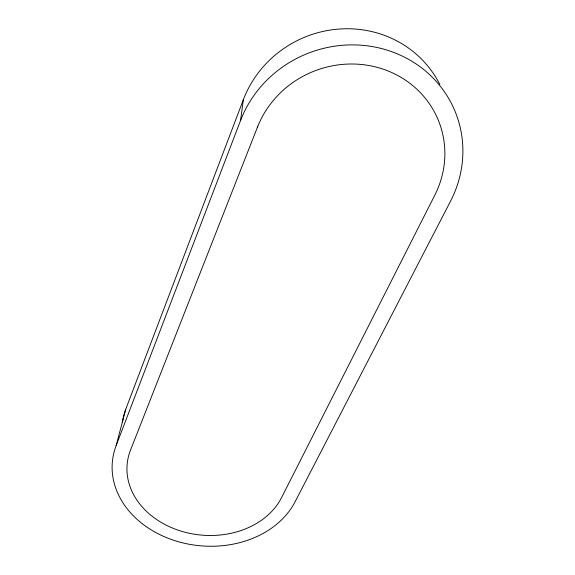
<?xml version="1.0" encoding="UTF-8"?>
<svg xmlns="http://www.w3.org/2000/svg" width="575" height="575" viewBox="0 0 575 575"><rect width="100%" height="100%" fill="white"/><g stroke="black" fill="none" stroke-linecap="round" stroke-linejoin="round"><path stroke-width="0.86" d="M240.558 120.477A115.553 109.401 -21.2 0 1 394.105 52.555A115.553 109.401 -21.2 0 1 450.541 201.185L295.09 501.759A95.112 75.663 5.1 0 1 175.483 540.852A95.112 75.663 5.1 0 1 116.15 445.603L240.558 120.477L243.362 99.669A107.733 103.04 -25.5 0 1 338.747 29.073A107.733 103.04 -25.5 0 1 439.882 84.611M116.15 445.603L125.753 409.228L243.362 99.669M122.382 422.359A89.635 73.047 5.3 0 1 125.753 409.228M257.528 126.996L130.518 450.11A80.292 63.847 5.1 0 0 180.421 530.926A80.292 63.847 5.1 0 0 281.606 497.526L434.822 195.141A97.52 92.302 -21 0 0 386.831 70.488A97.52 92.302 -21 0 0 257.528 126.996"/></g></svg>
